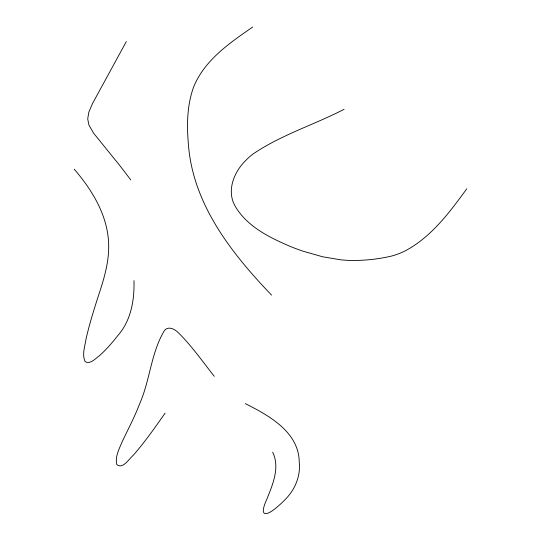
<?xml version="1.0" encoding="UTF-8"?>
<svg xmlns="http://www.w3.org/2000/svg" width="541" height="541" viewBox="0 0 541 541"><rect width="100%" height="100%" fill="white"/><g stroke="black" fill="none" stroke-linecap="round" stroke-linejoin="round"><path stroke-width="0.81" d="M133.979 280.603C134.52 299.897 131.125 320.333 118.033 335.325C112.332 342.642 106.205 349.669 99.274 355.85C95.419 358.555 90.246 364.675 85.174 361.672C81.725 354.598 85.032 346.26 86.046 338.93C89.373 324.269 93.877 309.919 98.462 295.609C104.312 278.088 109.782 259.89 108.511 241.191C106.739 213.844 91.693 189.506 74.245 169.218M126.296 41.61L92.525 103.507L88.832 112.129L87.71 118.919L88.92 125.052L93.532 133.086L120.318 166.209L130.787 179.943M165.073 413.155C155.064 427.498 144.961 441.835 133.485 455.055C129.367 458.423 122.685 469.784 116.788 464.516C114.848 456.597 119.318 448.773 122.219 441.645C128.19 429.02 134.783 416.665 139.734 403.579C150.195 379.938 151.027 352.299 164.653 330.213C168.704 325.763 175.041 329.307 178.395 332.776C191.825 345.997 202.618 361.591 214.283 376.32M466.755 188.829C449.537 212.397 431.251 237.208 404.824 251.071A71.054 71.054 0 0 1 391.468 256.082C378.22 259.193 364.56 260.627 350.96 260.458A130.131 130.131 0 0 1 340.6 259.808L322.578 256.772L302.919 251.146A228.552 228.552 0 0 1 290.855 246.676C269.891 237.749 247.406 226.848 235.362 206.513C226.124 191.02 233.989 171.815 245.932 160.271A68.741 68.741 0 0 1 252.404 154.435C280.536 135.054 313.929 124.903 344.096 109.309M252.681 27.05C229.641 42.976 204.356 60.227 193.529 87.236C187.051 105.346 186.679 125.039 188.383 144.007C192.664 204.025 231.555 253.337 271.568 295.122M245.296 403.613C268.803 415.427 299.045 432.083 299.241 462.217C300.816 476.54 294.541 490.667 284.235 500.452A88.474 88.474 0 0 1 278.588 505.774C266.26 516.831 258.449 517.541 266.747 499.417C272.65 484.662 280.17 467.755 272.691 452.12"/></g></svg>
